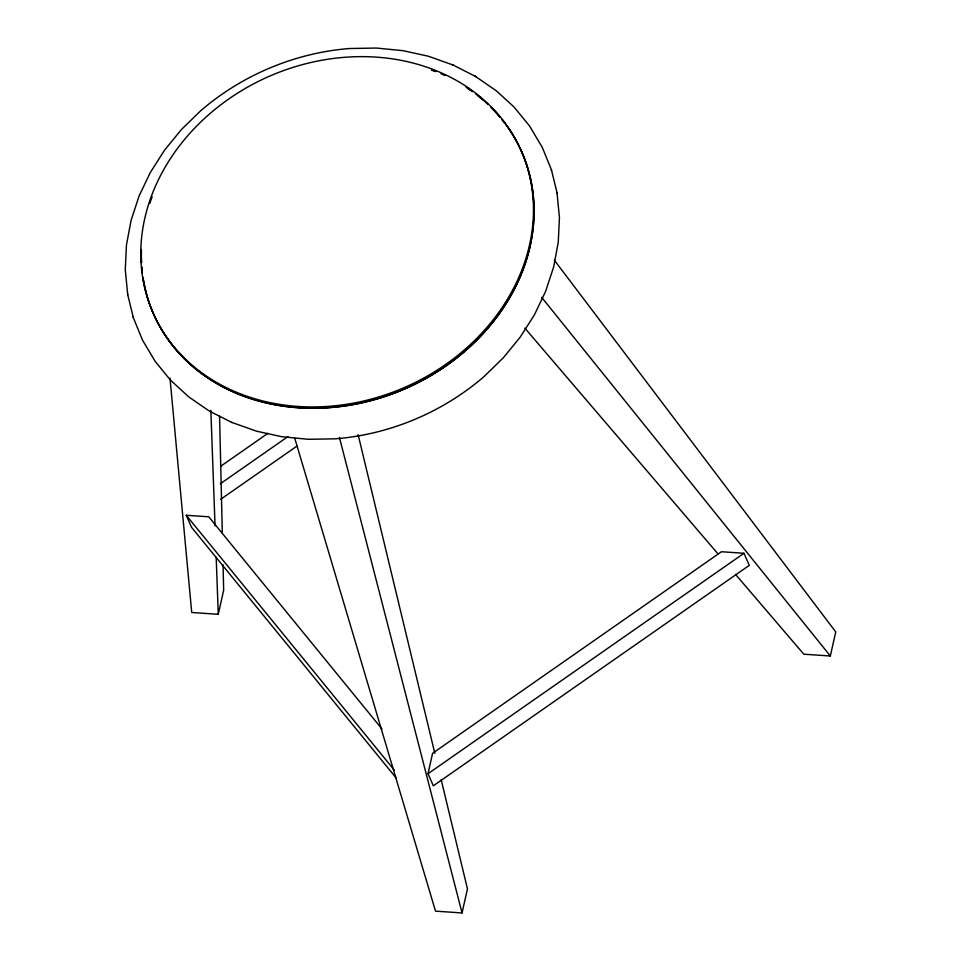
<?xml version="1.0" encoding="UTF-8"?>
<svg xmlns="http://www.w3.org/2000/svg" width="961" height="961" viewBox="0 0 961 961"><rect width="100%" height="100%" fill="white"/><g stroke="black" fill="none" stroke-linecap="round" stroke-linejoin="round"><path stroke-width="1.44" d="M170.001 378.166L191.719 612.481L218.267 614.295L223.661 590.198L223.06 564.708M428.005 773.725L432.594 753.28L721.447 551.734L743.97 553.272L749.292 565.356L433.339 785.81L428.005 773.725L743.97 553.272M294.787 438.372L435.513 911.136L462.061 912.95L467.454 888.853L441.171 779.659M735.513 574.39L803.792 654.189L830.328 656.003L835.734 631.906L554.389 260.263M221.15 465.941L267.867 433.351M220.309 483.779L287.916 436.606M220.718 499.288L296.937 446.12M396.004 777.785L191.575 527.361L186.242 515.276L208.765 516.802L381.998 729.027M453.099 65.024L428.234 56.194L402.971 50.657L376.376 48.05L349.36 48.53C294.835 52.903 242.16 75.018 200.741 110.719L181.305 129.663L164.559 150.168L150.336 172.463L139.105 195.948L131.104 220.261L126.456 244.995L125.266 269.753L127.729 294.739M231.625 422.335L256.479 431.165L281.753 436.702L308.337 439.309L335.365 438.817C389.878 434.456 442.553 412.329 483.972 376.64L503.408 357.696L520.153 337.191L534.388 314.896L545.608 291.411L553.62 267.098L558.257 242.364L559.446 217.606L556.996 192.62M474.806 75.991L496.369 90.827L514.087 107.067L529.523 125.939L542.244 147.309L551.386 169.689L557.14 193.245M452.619 64.783L475.791 76.58M232.094 422.576L209.402 411.104L188.8 396.941L170.626 380.28M524.85 328.133L717.963 553.86M170.205 379.799L155.201 361.42L142.468 340.05L133.339 317.671L127.573 294.102M186.242 515.276L394.454 770.338M541.68 297.369L830.328 656.003M339.413 437.363L462.061 912.95M551.386 169.689L551.53 170.325M358.093 434.576L434.852 753.448M133.183 317.022L133.339 317.671M210.855 410.371L215.048 525.823M216.189 557.32L218.267 614.295M219.564 416.233L222.315 533.211M506.255 125.11A201.149 169.653 -23.8 0 1 401.962 390.13A201.149 169.653 -23.8 0 1 142.937 277.104A201.149 169.653 -23.8 0 0 405.782 388.352A201.149 169.653 -23.8 0 0 501.834 119.308A201.149 169.653 -23.8 0 1 504.537 122.804M142.372 272.828A201.149 169.653 -23.8 0 1 141.808 267.086M141.519 262.749A201.149 169.653 -23.8 0 1 141.387 251.133M435.717 71.558A201.149 169.653 -23.8 0 0 431.681 70.009A201.149 169.653 -23.8 0 1 435.669 71.45M441.003 73.769A201.149 169.653 -23.8 0 1 444.907 75.523M467.49 88.184A201.149 169.653 -23.8 0 1 472.356 91.559M478.218 96.004A201.149 169.653 -23.8 0 1 482.734 99.728M491.275 107.644A201.149 169.653 -23.8 0 1 500.056 117.206M142.324 272.72A201.149 169.653 -23.8 0 1 141.76 266.978M141.471 262.641A201.149 169.653 -23.8 0 1 141.375 249.572M149.76 203.504A201.149 169.653 -23.8 0 1 152.15 196.741M466.193 87.259A201.149 169.653 -23.8 0 1 472.307 91.451M475.863 94.094A201.149 169.653 -23.8 0 1 488.104 104.497M491.227 107.536A201.149 169.653 -23.8 0 1 500.008 117.098M287.964 405.53A201.149 169.653 -23.8 0 0 526.328 164.175A201.149 169.653 -23.8 0 0 197.053 125.663A201.149 169.653 -23.8 0 0 287.964 405.53"/></g></svg>
